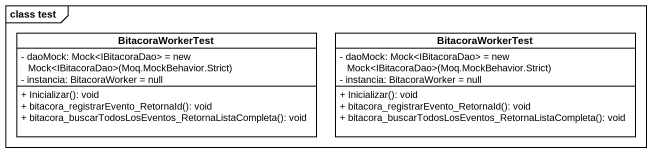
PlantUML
@startuml
mainframe class test
hide circle
hide empty members
skinparam classAttributeIconSize 0
class BitacoraWorkerTest {
  {field} - daoMock: Mock<IBitacoraDao> = new Mock<IBitacoraDao>(Moq.MockBehavior.Strict)
  - instancia: BitacoraWorker = null
  + Inicializar(): void
  + bitacora_registrarEvento_RetornaId(): void
  + bitacora_buscarTodosLosEventos_RetornaListaCompleta(): void
}
class "BitacoraWorkerTest" as BitacoraWorkerTest_2 {
  {field} - daoMock: Mock<IBitacoraDao> = new Mock<IBitacoraDao>(Moq.MockBehavior.Strict)
  - instancia: BitacoraWorker = null
  + Inicializar(): void
  + bitacora_registrarEvento_RetornaId(): void
  + bitacora_buscarTodosLosEventos_RetornaListaCompleta(): void
}
@enduml
